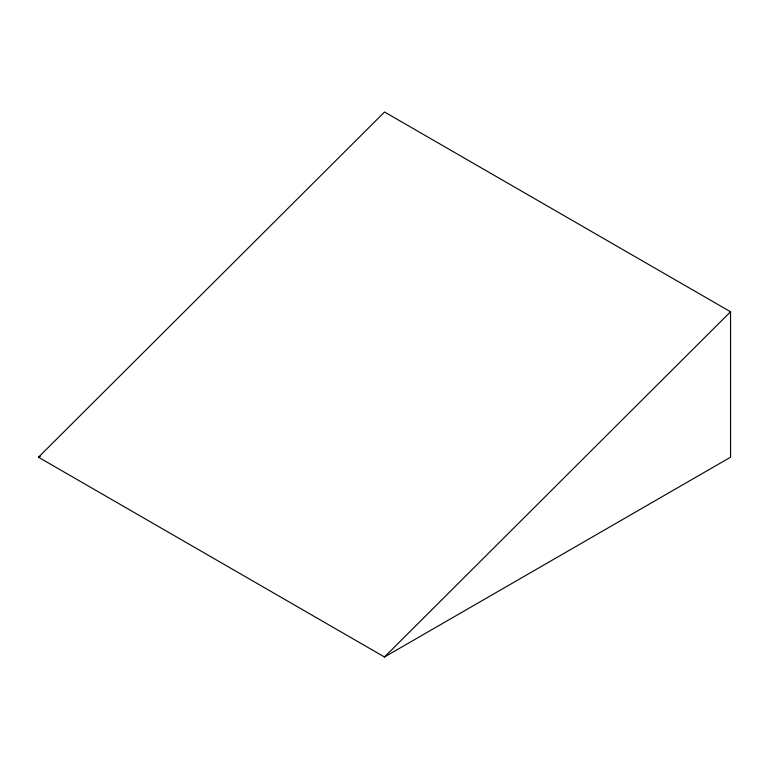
<?xml version="1.0" encoding="UTF-8"?>
<svg xmlns="http://www.w3.org/2000/svg" width="769" height="769" viewBox="0 0 769 769"><rect width="100%" height="100%" fill="white"/><g stroke="black" fill="none" stroke-linecap="round" stroke-linejoin="round"><path stroke-width="1.15" d="M38.479 457.228L384.529 112.005L730.55 311.772L730.55 457.209L384.5 656.995L38.45 457.209L40.565 456.027M384.5 656.995L730.55 311.772"/></g></svg>
